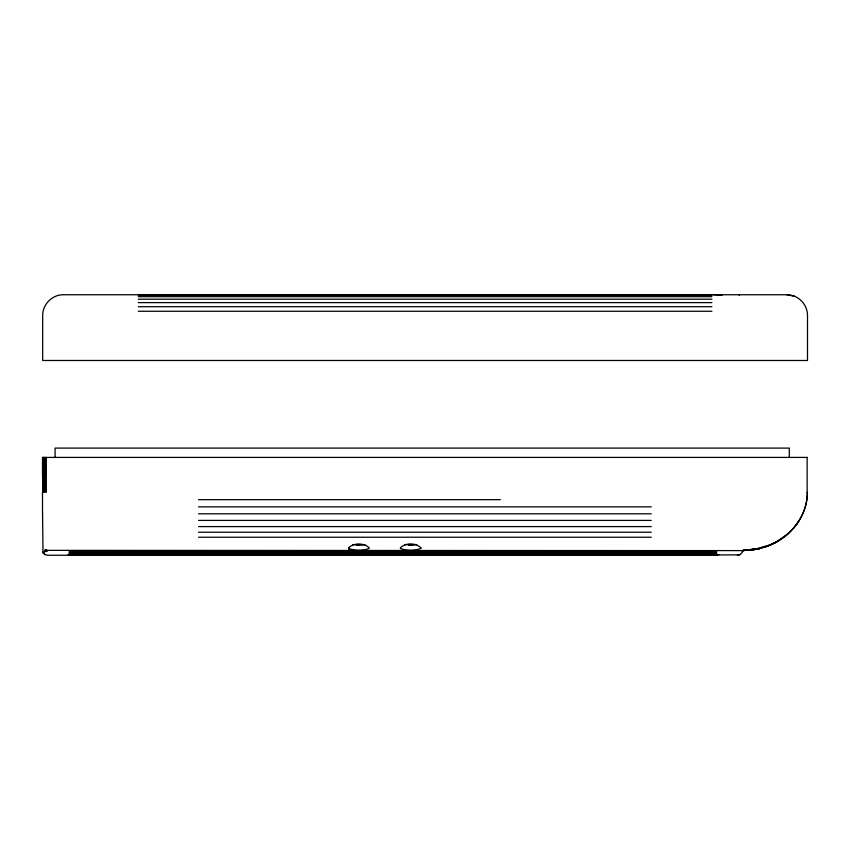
<?xml version="1.0" encoding="UTF-8"?>
<svg xmlns="http://www.w3.org/2000/svg" width="850" height="850" viewBox="0 0 850 850"><rect width="100%" height="100%" fill="white"/><g stroke="black" fill="none" stroke-linecap="round" stroke-linejoin="round"><path stroke-width="1.27" d="M348.543 547.931C353.345 542.704 364.438 542.714 369.24 547.931L369.081 548.452C362.929 550.864 354.854 550.864 348.712 548.452L348.543 547.931L349.467 549.567L348.712 548.452M766.349 546.508C789.14 538.815 807.489 517.002 807.319 492.362C807.489 517.703 788.237 539.803 764.671 547.102M793.942 527.818L798.649 521.475M739.415 554.901L47.674 555.252L44.806 554.466L43.169 552.883L46.739 550.673L45.773 550.364L742.613 550.598L759.602 548.548L742.613 550.598L742.22 552.383L740.308 554.466M739.415 295.449L739.043 294.748M788.364 533.545L774.966 542.799L761.398 548.091M778.558 540.781L767.369 546.168L759.358 548.611M765.393 546.168L754.226 549.482L742.613 550.598L751.496 549.514M45.061 551.268L47.674 550.598L45.093 549.971L46.739 550.524M740.021 554.636L737.439 555.252M750.635 550.077L758.519 548.537M759.114 548.59L742.613 550.598L759.114 548.59L754.035 549.206M751.188 550.077L759.454 548.569M364.969 544.563L356.618 545.19M416.734 544.563L404.547 544.563M748.446 550.311L754.226 549.482M46.314 550.779L47.674 550.598M748.956 550.311L755.236 549.482M356.873 544.51L362.897 544.776M408.638 544.51L414.662 544.776M412.888 545.19L408.382 545.19M786.792 294.748A25.16 22.801 90 0 1 790.277 295.035L794.442 296.214L786.792 294.748L63.389 294.748C52.318 294.567 42.511 304.396 42.681 315.446L42.681 360.485L807.5 360.485L807.5 315.446C807.521 307.264 802.273 299.455 794.718 296.321M674.486 295.024L691.549 295.024M138.284 295.173L711.896 295.173M138.284 296.682L711.896 296.682M138.284 299.211L711.896 299.211M138.284 302.611L711.896 302.611M138.284 306.701L711.896 306.701M138.284 311.259L711.896 311.259M807.319 457.417L42.5 457.417L42.5 476.053M198.571 499.662L500.353 499.662M198.571 506.844L651.249 506.844M198.571 513.804L651.249 513.804M198.571 520.413L651.249 520.413M198.571 526.596L651.249 526.596M198.571 532.227L651.249 532.227M198.571 537.232L651.249 537.232M69.073 551.671L716.709 551.671M69.073 552.691L716.709 552.691M69.073 553.594L716.709 553.594M69.073 554.338L716.709 554.338M68.213 554.636L719.323 554.636M69.073 554.869L716.709 554.869M68.213 555.061L716.709 555.188M358.881 545.062L352.782 544.563M713.447 294.748L722.086 295.141M46.336 550.439L47.207 550.619M45.071 554.625L42.787 552.117L43.169 552.883M43.01 552.617L42.5 508.364M807.139 457.417L807.139 492.362M789.299 457.417L789.299 448.099L55.08 448.099L55.08 457.417M46.336 457.417L46.336 492.362M45.093 457.417L45.093 492.362M44.019 457.417L44.019 492.362M43.191 457.417L43.191 492.362M42.681 457.417L42.681 492.362M42.5 492.362L42.5 507.918M421.005 547.931L420.846 548.452C414.694 550.864 406.619 550.864 400.478 548.452L400.308 547.931C405.11 542.704 416.203 542.714 421.005 547.931M45.773 550.503L44.848 550.375L45.773 550.503"/></g></svg>
